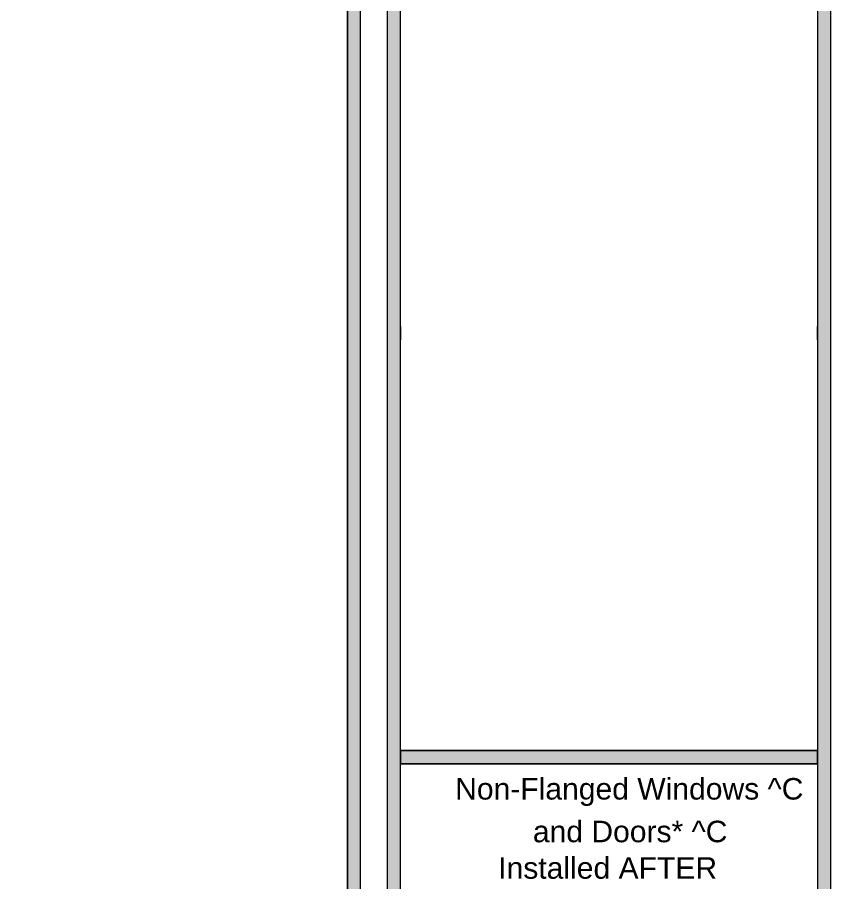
# Model space of a CAD drawing. Header units: inches. Extents: x -17.6 to 82.3, y -15.1 to 23.2.
# Drawn here: x 74.66 to 82.34, y -2.83 to 5.33 of the extents above; entities that cross this region are included whole.
import ezdxf

# ---------------------------------------------------------------- set-up
doc = ezdxf.new("R2010")
doc.units = ezdxf.units.IN
doc.header["$MEASUREMENT"] = 0
doc.layers.get('0').update_dxf_attribs({"lineweight": 0})
doc.layers.add('G-ANNO-TTLB', color=7, linetype='Continuous', lineweight=0)

msp = doc.modelspace()

# ---------------------------------------------------------------- hatches: boundary and pattern name
at = {"layer": 'G-ANNO-TTLB', "true_color": 0xff00ff, "transparency": 33554687}
h = msp.add_hatch(color=6, dxfattribs=at)
edge = h.paths.add_edge_path()
edge.add_spline(control_points=[(77.902, -11.061), (77.902, -11.061), (37.2143, -11.061), (37.2143, -11.061), (37.2143, -11.061), (37.2143, 23.064), (37.2143, 23.064), (37.2143, 23.064), (77.902, 23.064), (77.902, 23.064), (77.902, 23.064), (77.902, -11.061), (77.902, -11.061)], knot_values=[0, 0, 0, 0, 1, 1, 1, 2, 2, 2, 3, 3, 3, 4, 4, 4, 4], degree=3, periodic=0)
edge = h.paths.add_edge_path()
edge.add_spline(control_points=[(37.3393, 22.939), (37.3393, 22.939), (37.3393, -10.936), (37.3393, -10.936), (37.3393, -10.936), (77.777, -10.936), (77.777, -10.936), (77.777, -10.936), (77.777, 22.939), (77.777, 22.939), (77.777, 22.939), (37.3393, 22.939), (37.3393, 22.939)], knot_values=[0, 0, 0, 0, 1, 1, 1, 2, 2, 2, 3, 3, 3, 4, 4, 4, 4], degree=3, periodic=0)
edge.add_line((37.3393, 22.939), (37.3393, 22.939))
h = msp.add_hatch(color=6, dxfattribs=at)
edge = h.paths.add_edge_path()
edge.add_spline(control_points=[(82.3393, 23.064), (82.3393, 23.064), (82.3393, -11.061), (82.3393, -11.061), (82.3393, -11.061), (78.1523, -11.061), (78.1523, -11.061), (78.1523, -11.061), (78.1523, 23.064), (78.1523, 23.064), (78.1523, 23.064), (82.3393, 23.064), (82.3393, 23.064)], knot_values=[0, 0, 0, 0, 1, 1, 1, 2, 2, 2, 3, 3, 3, 4, 4, 4, 4], degree=3, periodic=0)
edge = h.paths.add_edge_path()
edge.add_spline(control_points=[(82.2143, 22.939), (82.2143, 22.939), (78.2773, 22.939), (78.2773, 22.939), (78.2773, 22.939), (78.2773, -10.936), (78.2773, -10.936), (78.2773, -10.936), (82.2143, -10.936), (82.2143, -10.936), (82.2143, -10.936), (82.2143, 22.939), (82.2143, 22.939)], knot_values=[0, 0, 0, 0, 1, 1, 1, 2, 2, 2, 3, 3, 3, 4, 4, 4, 4], degree=3, periodic=0)
edge.add_line((82.2143, 22.939), (82.2143, 22.939))
msp.add_hatch(color=6, dxfattribs=at).paths.add_polyline_path([(82.2143, -1.7111), (78.2773, -1.7111), (78.2773, -1.5861), (82.2143, -1.5861)])

# ---------------------------------------------------------------- linework, layer by layer
at = {"layer": 'G-ANNO-TTLB', "color": 6, "lineweight": 9, "true_color": 0xff00ff}
for p, q in [((77.902, -11.061), (77.902, 23.064)), ((78.1523, 23.064), (78.1523, -11.061)), ((82.3393, -11.061), (82.3393, 23.064)), ((77.777, -10.936), (77.777, 22.939)), ((77.777, 22.939), (77.777, -10.936)), ((78.2773, -10.936), (78.2773, 22.939)), ((82.2143, 22.939), (82.2143, -10.936)), ((78.2773, 2.4139), (78.2773, 2.2889)), ((82.2143, 2.2889), (82.2143, 2.4139)), ((82.2143, -1.5861), (78.2773, -1.5861)), ((78.2773, -1.5861), (78.2773, -1.7111)), ((82.2143, -1.7111), (82.2143, -1.5861)), ((78.2773, -1.7111), (82.2143, -1.7111))]:
    msp.add_line(p, q, dxfattribs=at)
at = {"layer": 'G-ANNO-TTLB', "color": 18, "lineweight": 0, "true_color": 0x000000}
msp.add_lwpolyline([(37.3393, -10.936), (37.3393, 22.939), (77.777, 22.939), (77.777, -10.936)], close=True, dxfattribs=at)
at = {"layer": 'G-ANNO-TTLB'}
msp.add_lwpolyline([(82.2143, -1.7111), (78.2773, -1.7111), (78.2773, -1.5861), (82.2143, -1.5861)], close=True, dxfattribs=at)
for points in [[(77.902, -11.061), (77.902, -11.061), (37.2143, -11.061), (37.2143, -11.061), (37.2143, -11.061), (37.2143, 23.064), (37.2143, 23.064), (37.2143, 23.064), (77.902, 23.064), (77.902, 23.064), (77.902, 23.064), (77.902, -11.061), (77.902, -11.061)], [(82.3393, 23.064), (82.3393, 23.064), (82.3393, -11.061), (82.3393, -11.061), (82.3393, -11.061), (78.1523, -11.061), (78.1523, -11.061), (78.1523, -11.061), (78.1523, 23.064), (78.1523, 23.064), (78.1523, 23.064), (82.3393, 23.064), (82.3393, 23.064)], [(37.3393, 22.939), (37.3393, 22.939), (37.3393, -10.936), (37.3393, -10.936), (37.3393, -10.936), (77.777, -10.936), (77.777, -10.936), (77.777, -10.936), (77.777, 22.939), (77.777, 22.939), (77.777, 22.939), (37.3393, 22.939), (37.3393, 22.939)], [(82.2143, 22.939), (82.2143, 22.939), (78.2773, 22.939), (78.2773, 22.939), (78.2773, 22.939), (78.2773, -10.936), (78.2773, -10.936), (78.2773, -10.936), (82.2143, -10.936), (82.2143, -10.936), (82.2143, -10.936), (82.2143, 22.939), (82.2143, 22.939)]]:
    msp.add_open_spline(points, degree=3, knots=[0, 0, 0, 0, 1, 1, 1, 2, 2, 2, 3, 3, 3, 4, 4, 4, 4], dxfattribs=at)

# ---------------------------------------------------------------- texts
at = {"char_height": 0.2, "attachment_point": 7}
for s, insert in [('\\C18;\\c0;\\FArial|b0|i0|c1;\\H0.203125;\\W1.000000;Non-Flanged Windows ^C', (78.7947, -2.111)), ('\\C18;\\c0;\\FArial|b0|i0|c1;\\H0.203125;\\W1.000000;and Doors* ^C', (79.5281, -2.4553)), ('\\C18;\\c0;\\FArial|b0|i0|c1;\\H0.203125;\\W1.000000;Installed \\H0.203186;AFTER ', (79.2013, -2.7997))]:
    msp.add_mtext(s, dxfattribs=dict(at, insert=insert))

doc.saveas('drawing.dxf')
